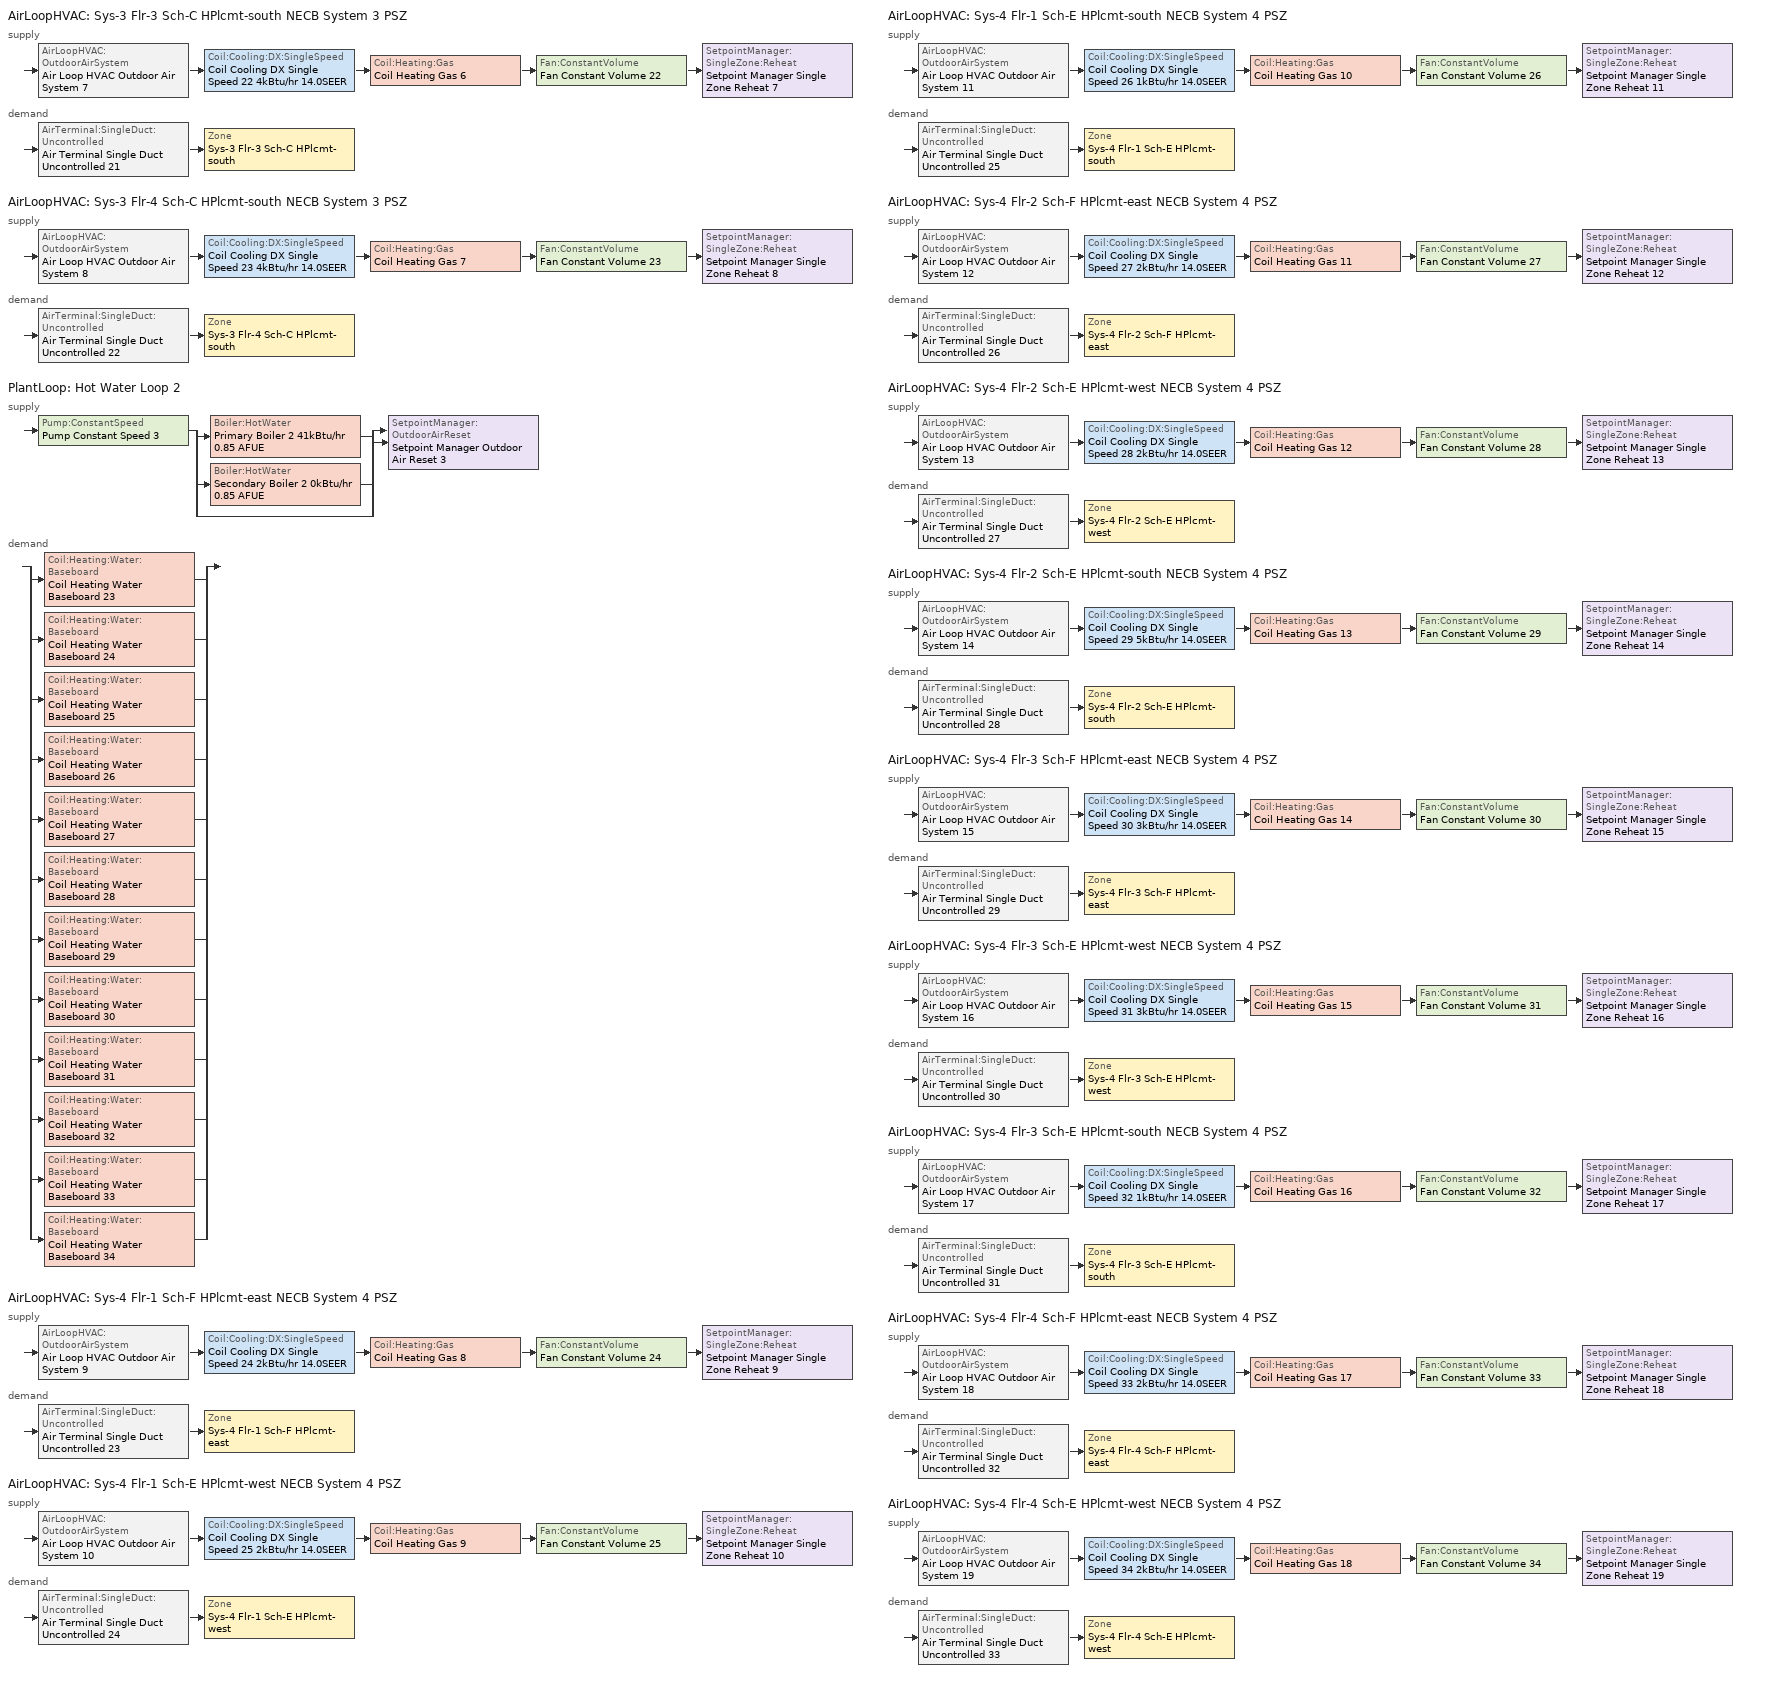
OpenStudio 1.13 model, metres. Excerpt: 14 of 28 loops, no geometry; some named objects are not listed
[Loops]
AirLoopHVAC 'Sys-3 Flr-3 Sch-C HPlcmt-south NECB System 3 PSZ'
 supply: AirLoopHVAC:OutdoorAirSystem 'Air Loop HVAC Outdoor Air System 7' > Coil:Cooling:DX:SingleSpeed 'Coil Cooling DX Single Speed 22 4kBtu/hr 14.0SEER' > Coil:Heating:Gas 'Coil Heating Gas 6' > Fan:ConstantVolume 'Fan Constant Volume 22' > SetpointManager:SingleZone:Reheat 'Setpoint Manager Single Zone Reheat 7'
 demand: AirTerminal:SingleDuct:Uncontrolled 'Air Terminal Single Duct Uncontrolled 21' > Zone 'Sys-3 Flr-3 Sch-C HPlcmt-south'
AirLoopHVAC 'Sys-3 Flr-4 Sch-C HPlcmt-south NECB System 3 PSZ'
 supply: AirLoopHVAC:OutdoorAirSystem 'Air Loop HVAC Outdoor Air System 8' > Coil:Cooling:DX:SingleSpeed 'Coil Cooling DX Single Speed 23 4kBtu/hr 14.0SEER' > Coil:Heating:Gas 'Coil Heating Gas 7' > Fan:ConstantVolume 'Fan Constant Volume 23' > SetpointManager:SingleZone:Reheat 'Setpoint Manager Single Zone Reheat 8'
 demand: AirTerminal:SingleDuct:Uncontrolled 'Air Terminal Single Duct Uncontrolled 22' > Zone 'Sys-3 Flr-4 Sch-C HPlcmt-south'
PlantLoop 'Hot Water Loop 2'
 supply: Pump:ConstantSpeed 'Pump Constant Speed 3' > split
  | Boiler:HotWater 'Primary Boiler 2 41kBtu/hr 0.85 AFUE'
  | Boiler:HotWater 'Secondary Boiler 2 0kBtu/hr 0.85 AFUE'
  | bypass
  join > SetpointManager:OutdoorAirReset 'Setpoint Manager Outdoor Air Reset 3'
 demand: split
  | Coil:Heating:Water:Baseboard 'Coil Heating Water Baseboard 23'
  | Coil:Heating:Water:Baseboard 'Coil Heating Water Baseboard 24'
  | Coil:Heating:Water:Baseboard 'Coil Heating Water Baseboard 25'
  | Coil:Heating:Water:Baseboard 'Coil Heating Water Baseboard 26'
  | Coil:Heating:Water:Baseboard 'Coil Heating Water Baseboard 27'
  | Coil:Heating:Water:Baseboard 'Coil Heating Water Baseboard 28'
  | Coil:Heating:Water:Baseboard 'Coil Heating Water Baseboard 29'
  | Coil:Heating:Water:Baseboard 'Coil Heating Water Baseboard 30'
  | Coil:Heating:Water:Baseboard 'Coil Heating Water Baseboard 31'
  | Coil:Heating:Water:Baseboard 'Coil Heating Water Baseboard 32'
  | Coil:Heating:Water:Baseboard 'Coil Heating Water Baseboard 33'
  | Coil:Heating:Water:Baseboard 'Coil Heating Water Baseboard 34'
AirLoopHVAC 'Sys-4 Flr-1 Sch-F HPlcmt-east NECB System 4 PSZ'
 supply: AirLoopHVAC:OutdoorAirSystem 'Air Loop HVAC Outdoor Air System 9' > Coil:Cooling:DX:SingleSpeed 'Coil Cooling DX Single Speed 24 2kBtu/hr 14.0SEER' > Coil:Heating:Gas 'Coil Heating Gas 8' > Fan:ConstantVolume 'Fan Constant Volume 24' > SetpointManager:SingleZone:Reheat 'Setpoint Manager Single Zone Reheat 9'
 demand: AirTerminal:SingleDuct:Uncontrolled 'Air Terminal Single Duct Uncontrolled 23' > Zone 'Sys-4 Flr-1 Sch-F HPlcmt-east'
AirLoopHVAC 'Sys-4 Flr-1 Sch-E HPlcmt-west NECB System 4 PSZ'
 supply: AirLoopHVAC:OutdoorAirSystem 'Air Loop HVAC Outdoor Air System 10' > Coil:Cooling:DX:SingleSpeed 'Coil Cooling DX Single Speed 25 2kBtu/hr 14.0SEER' > Coil:Heating:Gas 'Coil Heating Gas 9' > Fan:ConstantVolume 'Fan Constant Volume 25' > SetpointManager:SingleZone:Reheat 'Setpoint Manager Single Zone Reheat 10'
 demand: AirTerminal:SingleDuct:Uncontrolled 'Air Terminal Single Duct Uncontrolled 24' > Zone 'Sys-4 Flr-1 Sch-E HPlcmt-west'
AirLoopHVAC 'Sys-4 Flr-1 Sch-E HPlcmt-south NECB System 4 PSZ'
 supply: AirLoopHVAC:OutdoorAirSystem 'Air Loop HVAC Outdoor Air System 11' > Coil:Cooling:DX:SingleSpeed 'Coil Cooling DX Single Speed 26 1kBtu/hr 14.0SEER' > Coil:Heating:Gas 'Coil Heating Gas 10' > Fan:ConstantVolume 'Fan Constant Volume 26' > SetpointManager:SingleZone:Reheat 'Setpoint Manager Single Zone Reheat 11'
 demand: AirTerminal:SingleDuct:Uncontrolled 'Air Terminal Single Duct Uncontrolled 25' > Zone 'Sys-4 Flr-1 Sch-E HPlcmt-south'
AirLoopHVAC 'Sys-4 Flr-2 Sch-F HPlcmt-east NECB System 4 PSZ'
 supply: AirLoopHVAC:OutdoorAirSystem 'Air Loop HVAC Outdoor Air System 12' > Coil:Cooling:DX:SingleSpeed 'Coil Cooling DX Single Speed 27 2kBtu/hr 14.0SEER' > Coil:Heating:Gas 'Coil Heating Gas 11' > Fan:ConstantVolume 'Fan Constant Volume 27' > SetpointManager:SingleZone:Reheat 'Setpoint Manager Single Zone Reheat 12'
 demand: AirTerminal:SingleDuct:Uncontrolled 'Air Terminal Single Duct Uncontrolled 26' > Zone 'Sys-4 Flr-2 Sch-F HPlcmt-east'
AirLoopHVAC 'Sys-4 Flr-2 Sch-E HPlcmt-west NECB System 4 PSZ'
 supply: AirLoopHVAC:OutdoorAirSystem 'Air Loop HVAC Outdoor Air System 13' > Coil:Cooling:DX:SingleSpeed 'Coil Cooling DX Single Speed 28 2kBtu/hr 14.0SEER' > Coil:Heating:Gas 'Coil Heating Gas 12' > Fan:ConstantVolume 'Fan Constant Volume 28' > SetpointManager:SingleZone:Reheat 'Setpoint Manager Single Zone Reheat 13'
 demand: AirTerminal:SingleDuct:Uncontrolled 'Air Terminal Single Duct Uncontrolled 27' > Zone 'Sys-4 Flr-2 Sch-E HPlcmt-west'
AirLoopHVAC 'Sys-4 Flr-2 Sch-E HPlcmt-south NECB System 4 PSZ'
 supply: AirLoopHVAC:OutdoorAirSystem 'Air Loop HVAC Outdoor Air System 14' > Coil:Cooling:DX:SingleSpeed 'Coil Cooling DX Single Speed 29 5kBtu/hr 14.0SEER' > Coil:Heating:Gas 'Coil Heating Gas 13' > Fan:ConstantVolume 'Fan Constant Volume 29' > SetpointManager:SingleZone:Reheat 'Setpoint Manager Single Zone Reheat 14'
 demand: AirTerminal:SingleDuct:Uncontrolled 'Air Terminal Single Duct Uncontrolled 28' > Zone 'Sys-4 Flr-2 Sch-E HPlcmt-south'
AirLoopHVAC 'Sys-4 Flr-3 Sch-F HPlcmt-east NECB System 4 PSZ'
 supply: AirLoopHVAC:OutdoorAirSystem 'Air Loop HVAC Outdoor Air System 15' > Coil:Cooling:DX:SingleSpeed 'Coil Cooling DX Single Speed 30 3kBtu/hr 14.0SEER' > Coil:Heating:Gas 'Coil Heating Gas 14' > Fan:ConstantVolume 'Fan Constant Volume 30' > SetpointManager:SingleZone:Reheat 'Setpoint Manager Single Zone Reheat 15'
 demand: AirTerminal:SingleDuct:Uncontrolled 'Air Terminal Single Duct Uncontrolled 29' > Zone 'Sys-4 Flr-3 Sch-F HPlcmt-east'
AirLoopHVAC 'Sys-4 Flr-3 Sch-E HPlcmt-west NECB System 4 PSZ'
 supply: AirLoopHVAC:OutdoorAirSystem 'Air Loop HVAC Outdoor Air System 16' > Coil:Cooling:DX:SingleSpeed 'Coil Cooling DX Single Speed 31 3kBtu/hr 14.0SEER' > Coil:Heating:Gas 'Coil Heating Gas 15' > Fan:ConstantVolume 'Fan Constant Volume 31' > SetpointManager:SingleZone:Reheat 'Setpoint Manager Single Zone Reheat 16'
 demand: AirTerminal:SingleDuct:Uncontrolled 'Air Terminal Single Duct Uncontrolled 30' > Zone 'Sys-4 Flr-3 Sch-E HPlcmt-west'
AirLoopHVAC 'Sys-4 Flr-3 Sch-E HPlcmt-south NECB System 4 PSZ'
 supply: AirLoopHVAC:OutdoorAirSystem 'Air Loop HVAC Outdoor Air System 17' > Coil:Cooling:DX:SingleSpeed 'Coil Cooling DX Single Speed 32 1kBtu/hr 14.0SEER' > Coil:Heating:Gas 'Coil Heating Gas 16' > Fan:ConstantVolume 'Fan Constant Volume 32' > SetpointManager:SingleZone:Reheat 'Setpoint Manager Single Zone Reheat 17'
 demand: AirTerminal:SingleDuct:Uncontrolled 'Air Terminal Single Duct Uncontrolled 31' > Zone 'Sys-4 Flr-3 Sch-E HPlcmt-south'
AirLoopHVAC 'Sys-4 Flr-4 Sch-F HPlcmt-east NECB System 4 PSZ'
 supply: AirLoopHVAC:OutdoorAirSystem 'Air Loop HVAC Outdoor Air System 18' > Coil:Cooling:DX:SingleSpeed 'Coil Cooling DX Single Speed 33 2kBtu/hr 14.0SEER' > Coil:Heating:Gas 'Coil Heating Gas 17' > Fan:ConstantVolume 'Fan Constant Volume 33' > SetpointManager:SingleZone:Reheat 'Setpoint Manager Single Zone Reheat 18'
 demand: AirTerminal:SingleDuct:Uncontrolled 'Air Terminal Single Duct Uncontrolled 32' > Zone 'Sys-4 Flr-4 Sch-F HPlcmt-east'
AirLoopHVAC 'Sys-4 Flr-4 Sch-E HPlcmt-west NECB System 4 PSZ'
 supply: AirLoopHVAC:OutdoorAirSystem 'Air Loop HVAC Outdoor Air System 19' > Coil:Cooling:DX:SingleSpeed 'Coil Cooling DX Single Speed 34 2kBtu/hr 14.0SEER' > Coil:Heating:Gas 'Coil Heating Gas 18' > Fan:ConstantVolume 'Fan Constant Volume 34' > SetpointManager:SingleZone:Reheat 'Setpoint Manager Single Zone Reheat 19'
 demand: AirTerminal:SingleDuct:Uncontrolled 'Air Terminal Single Duct Uncontrolled 33' > Zone 'Sys-4 Flr-4 Sch-E HPlcmt-west'
[Sizing:Zone] Zone Cooling Design Supply Air Temperature Input Method=SupplyAirTemperature; Zone Cooling Design Supply Air Temperature {C}=13; Zone Cooling Design Supply Air Temperature Difference {deltaC}=11.11; Zone Heating Design Supply Air Temperature Input Method=SupplyAirTemperature; Zone Heating Design Supply Air Temperature {C}=43; Zone Heating Design Supply Air Temperature Difference {deltaC}=11.11; Zone Cooling Design Supply Air Humidity Ratio {kg-H2O/kg-air}=0.0085; Zone Heating Design Supply Air Humidity Ratio {kg-H2O/kg-air}=0.008; Zone Heating Sizing Factor=1.3; Zone Cooling Sizing Factor=1.1; Cooling Design Air Flow Method=DesignDay; Heating Design Air Flow Method=DesignDay; Account for Dedicated Outdoor Air System=No; Dedicated Outdoor Air System Control Strategy=NeutralSupplyAir; Dedicated Outdoor Air Low Setpoint Temperature for Design {C}=autosize; Dedicated Outdoor Air High Setpoint Temperature for Design {C}=autosize
Sys-3 Flr-3 Sch-C HPlcmt-south; Sys-3 Flr-4 Sch-C HPlcmt-south; Sys-4 Flr-1 Sch-F HPlcmt-east; Sys-4 Flr-1 Sch-E HPlcmt-west; Sys-4 Flr-1 Sch-E HPlcmt-south; Sys-4 Flr-2 Sch-F HPlcmt-east; Sys-4 Flr-2 Sch-E HPlcmt-west; Sys-4 Flr-2 Sch-E HPlcmt-south; Sys-4 Flr-3 Sch-F HPlcmt-east; Sys-4 Flr-3 Sch-E HPlcmt-west; Sys-4 Flr-3 Sch-E HPlcmt-south; Sys-4 Flr-4 Sch-F HPlcmt-east; Sys-4 Flr-4 Sch-E HPlcmt-west
[Zone equipment]
Sys-3 Flr-3 Sch-C HPlcmt-south: Air Terminal Single Duct Uncontrolled 21, Zone HVAC Baseboard Convective Water 21
Sys-3 Flr-4 Sch-C HPlcmt-south: Air Terminal Single Duct Uncontrolled 22, Zone HVAC Baseboard Convective Water 22
Sys-4 Flr-1 Sch-F HPlcmt-east: Air Terminal Single Duct Uncontrolled 23, Zone HVAC Baseboard Convective Water 23
Sys-4 Flr-1 Sch-E HPlcmt-west: Air Terminal Single Duct Uncontrolled 24, Zone HVAC Baseboard Convective Water 24
Sys-4 Flr-1 Sch-E HPlcmt-south: Air Terminal Single Duct Uncontrolled 25, Zone HVAC Baseboard Convective Water 25
Sys-4 Flr-2 Sch-F HPlcmt-east: Air Terminal Single Duct Uncontrolled 26, Zone HVAC Baseboard Convective Water 26
Sys-4 Flr-2 Sch-E HPlcmt-west: Air Terminal Single Duct Uncontrolled 27, Zone HVAC Baseboard Convective Water 27
Sys-4 Flr-2 Sch-E HPlcmt-south: Air Terminal Single Duct Uncontrolled 28, Zone HVAC Baseboard Convective Water 28
Sys-4 Flr-3 Sch-F HPlcmt-east: Air Terminal Single Duct Uncontrolled 29, Zone HVAC Baseboard Convective Water 29
Sys-4 Flr-3 Sch-E HPlcmt-west: Air Terminal Single Duct Uncontrolled 30, Zone HVAC Baseboard Convective Water 30
Sys-4 Flr-3 Sch-E HPlcmt-south: Air Terminal Single Duct Uncontrolled 31, Zone HVAC Baseboard Convective Water 31
Sys-4 Flr-4 Sch-F HPlcmt-east: Air Terminal Single Duct Uncontrolled 32, Zone HVAC Baseboard Convective Water 32
Sys-4 Flr-4 Sch-E HPlcmt-west: Air Terminal Single Duct Uncontrolled 33, Zone HVAC Baseboard Convective Water 33
[PlantLoop]
Hot Water Loop 2: Fluid Type=Water; Plant Loop Volume {m3}=Autocalculate; Load Distribution Scheme=Optimal
[Sizing:Plant]
Hot Water Loop 2: Loop Type=Heating; Design Loop Exit Temperature {C}=82; Loop Design Temperature Difference {deltaC}=16; Sizing Option=NonCoincident; Zone Timesteps in Averaging Window=1; Coincident Sizing Factor Mode=None
[Pump:ConstantSpeed]
Pump Constant Speed 3: Rated Flow Rate {m3/s}=autosize; Rated Pump Head {Pa}=179352; Rated Power Consumption {W}=autosize; Motor Efficiency=0.7; Fraction of Motor Inefficiencies to Fluid Stream=0; Pump Control Type=Intermittent
[Boiler:HotWater] Fuel Type=NaturalGas; Nominal Thermal Efficiency=0.85; Water Outlet Upper Temperature Limit {C}=99; Boiler Flow Mode=ConstantFlow; Parasitic Electric Load {W}=0; Sizing Factor=1
Name | Nominal Capacity {W} | Normalized Boiler Efficiency Curve
Primary Boiler 2 41kBtu/hr 0.85 AFUE | 12035 | BOILER-EFFFPLR-NECB2011 2
Secondary Boiler 2 0kBtu/hr 0.85 AFUE | 0.001 | BOILER-EFFFPLR-NECB2011 6
[SetpointManager:OutdoorAirReset]
Setpoint Manager Outdoor Air Reset 3: Control Variable=Temperature; Setpoint at Outdoor Low Temperature {C}=82; Outdoor Low Temperature {C}=-16; Setpoint at Outdoor High Temperature {C}=60; Outdoor High Temperature {C}=0
[AirLoopHVAC] Availability Schedule=Always On Discrete; Design Supply Air Flow Rate {m3/s}=AutoSize
Sys-3 Flr-3 Sch-C HPlcmt-south NECB System 3 PSZ; Sys-3 Flr-4 Sch-C HPlcmt-south NECB System 3 PSZ; Sys-4 Flr-1 Sch-F HPlcmt-east NECB System 4 PSZ; Sys-4 Flr-1 Sch-E HPlcmt-west NECB System 4 PSZ; Sys-4 Flr-1 Sch-E HPlcmt-south NECB System 4 PSZ; Sys-4 Flr-2 Sch-F HPlcmt-east NECB System 4 PSZ; Sys-4 Flr-2 Sch-E HPlcmt-west NECB System 4 PSZ; Sys-4 Flr-2 Sch-E HPlcmt-south NECB System 4 PSZ; Sys-4 Flr-3 Sch-F HPlcmt-east NECB System 4 PSZ; Sys-4 Flr-3 Sch-E HPlcmt-west NECB System 4 PSZ; Sys-4 Flr-3 Sch-E HPlcmt-south NECB System 4 PSZ; Sys-4 Flr-4 Sch-F HPlcmt-east NECB System 4 PSZ; Sys-4 Flr-4 Sch-E HPlcmt-west NECB System 4 PSZ
[Sizing:System] Type of Load to Size On=Sensible; Design Outdoor Air Flow Rate {m3/s}=Autosize; Minimum System Air Flow Ratio=1; Preheat Design Temperature {C}=7; Preheat Design Humidity Ratio {kg-H2O/kg-Air}=0.008; Precool Design Temperature {C}=13; Precool Design Humidity Ratio {kg-H2O/kg-Air}=0.008; Central Cooling Design Supply Air Temperature {C}=13; Central Heating Design Supply Air Temperature {C}=43; Sizing Option=NonCoincident; 100% Outdoor Air in Cooling=No; 100% Outdoor Air in Heating=No; Central Cooling Design Supply Air Humidity Ratio {kg-H2O/kg-Air}=0.0085; Central Heating Design Supply Air Humidity Ratio {kg-H2O/kg-Air}=0.008; Cooling Design Air Flow Method=DesignDay; Cooling Design Air Flow Rate {m3/s}=0; Heating Design Air Flow Method=DesignDay; Heating Design Air Flow Rate {m3/s}=0; System Outdoor Air Method=ZoneSum; Zone Maximum Outdoor Air Fraction=1; Cooling Supply Air Flow Rate Per Floor Area {m3/s-m2}=0.00996765; Cooling Fraction of Autosized Cooling Supply Air Flow Rate=1; Cooling Supply Air Flow Rate Per Unit Cooling Capacity {m3/s-W}=3.94755e-05; Heating Supply Air Flow Rate Per Floor Area {m3/s-m2}=0.00996765; Heating Fraction of Autosized Heating Supply Air Flow Rate=1; Heating Fraction of Autosized Cooling Supply Air Flow Rate=1; Heating Supply Air Flow Rate Per Unit Heating Capacity {m3/s-W}=3.15882e-05; Cooling Design Capacity Method=CoolingDesignCapacity; Cooling Design Capacity {W}=autosize; Cooling Design Capacity Per Floor Area {W/m2}=234.7; Fraction of Autosized Cooling Design Capacity=1; Heating Design Capacity Method=HeatingDesignCapacity; Heating Design Capacity {W}=autosize; Heating Design Capacity Per Floor Area {W/m2}=157; Fraction of Autosized Heating Design Capacity=1; Central Cooling Capacity Control Method=OnOff
Sys-3 Flr-3 Sch-C HPlcmt-south NECB System 3 PSZ; Sys-3 Flr-4 Sch-C HPlcmt-south NECB System 3 PSZ; Sys-4 Flr-1 Sch-F HPlcmt-east NECB System 4 PSZ; Sys-4 Flr-1 Sch-E HPlcmt-west NECB System 4 PSZ; Sys-4 Flr-1 Sch-E HPlcmt-south NECB System 4 PSZ; Sys-4 Flr-2 Sch-F HPlcmt-east NECB System 4 PSZ; Sys-4 Flr-2 Sch-E HPlcmt-west NECB System 4 PSZ; Sys-4 Flr-2 Sch-E HPlcmt-south NECB System 4 PSZ; Sys-4 Flr-3 Sch-F HPlcmt-east NECB System 4 PSZ; Sys-4 Flr-3 Sch-E HPlcmt-west NECB System 4 PSZ; Sys-4 Flr-3 Sch-E HPlcmt-south NECB System 4 PSZ; Sys-4 Flr-4 Sch-F HPlcmt-east NECB System 4 PSZ; Sys-4 Flr-4 Sch-E HPlcmt-west NECB System 4 PSZ
[Fan:ConstantVolume] Availability Schedule=Always On Discrete; Fan Efficiency=0.39975; Pressure Rise {Pa}=640; Maximum Flow Rate {m3/s}=AutoSize; Motor Efficiency=0.615
Fan Constant Volume 22; Fan Constant Volume 23; Fan Constant Volume 24; Fan Constant Volume 25; Fan Constant Volume 26; Fan Constant Volume 27; Fan Constant Volume 28; Fan Constant Volume 29; Fan Constant Volume 30; Fan Constant Volume 31; Fan Constant Volume 32; Fan Constant Volume 33; Fan Constant Volume 34
[Coil:Cooling:DX:SingleSpeed] Availability Schedule=Always On Discrete; Rated Total Cooling Capacity {W}=autosize; Rated Sensible Heat Ratio=autosize; Rated COP {W/W}=3.8248; Rated Air Flow Rate {m3/s}=autosize; Rated Evaporator Fan Power Per Volume Flow Rate {W/(m3/s)}=773.3; Condenser Type=AirCooled; Evaporative Condenser Effectiveness=0; Evaporative Condenser Air Flow Rate {m3/s}=Autosize; Evaporative Condenser Pump Rated Power Consumption {W}=Autosize; Crankcase Heater Capacity {W}=0; Maximum Outdoor Dry-Bulb Temperature for Crankcase Heater Operation {C}=0; Basin Heater Capacity {W/K}=0; Basin Heater Setpoint Temperature {C}=10
Name | Total Cooling Capacity Function of Temperature Curve | Total Cooling Capacity Function of Flow Fraction Curve | Energy Input Ratio Function of Temperature Curve | Energy Input Ratio Function of Flow Fraction Curve | Part Load Fraction Correlation Curve
Coil Cooling DX Single Speed 22 4kBtu/hr 14.0SEER | DXCOOL-NECB2011-REF-CAPFT 14 | DXCOOL-NECB2011-REF-CAPFFLOW 14 | DXCOOL-NECB2011-REF-COOLEIRFT 14 | DXCOOL-NECB2011-REF-COOLEIRFFLOW 14 | DXCOOL-NECB2011-REF-COOLPLFFPLR 14
Coil Cooling DX Single Speed 23 4kBtu/hr 14.0SEER | DXCOOL-NECB2011-REF-CAPFT 15 | DXCOOL-NECB2011-REF-CAPFFLOW 15 | DXCOOL-NECB2011-REF-COOLEIRFT 15 | DXCOOL-NECB2011-REF-COOLEIRFFLOW 15 | DXCOOL-NECB2011-REF-COOLPLFFPLR 15
Coil Cooling DX Single Speed 24 2kBtu/hr 14.0SEER | DXCOOL-NECB2011-REF-CAPFT 16 | DXCOOL-NECB2011-REF-CAPFFLOW 16 | DXCOOL-NECB2011-REF-COOLEIRFT 16 | DXCOOL-NECB2011-REF-COOLEIRFFLOW 16 | DXCOOL-NECB2011-REF-COOLPLFFPLR 16
Coil Cooling DX Single Speed 25 2kBtu/hr 14.0SEER | DXCOOL-NECB2011-REF-CAPFT 17 | DXCOOL-NECB2011-REF-CAPFFLOW 17 | DXCOOL-NECB2011-REF-COOLEIRFT 17 | DXCOOL-NECB2011-REF-COOLEIRFFLOW 17 | DXCOOL-NECB2011-REF-COOLPLFFPLR 17
Coil Cooling DX Single Speed 26 1kBtu/hr 14.0SEER | DXCOOL-NECB2011-REF-CAPFT 18 | DXCOOL-NECB2011-REF-CAPFFLOW 18 | DXCOOL-NECB2011-REF-COOLEIRFT 18 | DXCOOL-NECB2011-REF-COOLEIRFFLOW 18 | DXCOOL-NECB2011-REF-COOLPLFFPLR 18
Coil Cooling DX Single Speed 27 2kBtu/hr 14.0SEER | DXCOOL-NECB2011-REF-CAPFT 19 | DXCOOL-NECB2011-REF-CAPFFLOW 19 | DXCOOL-NECB2011-REF-COOLEIRFT 19 | DXCOOL-NECB2011-REF-COOLEIRFFLOW 19 | DXCOOL-NECB2011-REF-COOLPLFFPLR 19
Coil Cooling DX Single Speed 28 2kBtu/hr 14.0SEER | DXCOOL-NECB2011-REF-CAPFT 20 | DXCOOL-NECB2011-REF-CAPFFLOW 20 | DXCOOL-NECB2011-REF-COOLEIRFT 20 | DXCOOL-NECB2011-REF-COOLEIRFFLOW 20 | DXCOOL-NECB2011-REF-COOLPLFFPLR 20
Coil Cooling DX Single Speed 29 5kBtu/hr 14.0SEER | DXCOOL-NECB2011-REF-CAPFT 21 | DXCOOL-NECB2011-REF-CAPFFLOW 21 | DXCOOL-NECB2011-REF-COOLEIRFT 21 | DXCOOL-NECB2011-REF-COOLEIRFFLOW 21 | DXCOOL-NECB2011-REF-COOLPLFFPLR 21
Coil Cooling DX Single Speed 30 3kBtu/hr 14.0SEER | DXCOOL-NECB2011-REF-CAPFT 23 | DXCOOL-NECB2011-REF-CAPFFLOW 23 | DXCOOL-NECB2011-REF-COOLEIRFT 23 | DXCOOL-NECB2011-REF-COOLEIRFFLOW 23 | DXCOOL-NECB2011-REF-COOLPLFFPLR 23
Coil Cooling DX Single Speed 31 3kBtu/hr 14.0SEER | DXCOOL-NECB2011-REF-CAPFT 24 | DXCOOL-NECB2011-REF-CAPFFLOW 24 | DXCOOL-NECB2011-REF-COOLEIRFT 24 | DXCOOL-NECB2011-REF-COOLEIRFFLOW 24 | DXCOOL-NECB2011-REF-COOLPLFFPLR 24
Coil Cooling DX Single Speed 32 1kBtu/hr 14.0SEER | DXCOOL-NECB2011-REF-CAPFT 25 | DXCOOL-NECB2011-REF-CAPFFLOW 25 | DXCOOL-NECB2011-REF-COOLEIRFT 25 | DXCOOL-NECB2011-REF-COOLEIRFFLOW 25 | DXCOOL-NECB2011-REF-COOLPLFFPLR 25
Coil Cooling DX Single Speed 33 2kBtu/hr 14.0SEER | DXCOOL-NECB2011-REF-CAPFT 26 | DXCOOL-NECB2011-REF-CAPFFLOW 26 | DXCOOL-NECB2011-REF-COOLEIRFT 26 | DXCOOL-NECB2011-REF-COOLEIRFFLOW 26 | DXCOOL-NECB2011-REF-COOLPLFFPLR 26
Coil Cooling DX Single Speed 34 2kBtu/hr 14.0SEER | DXCOOL-NECB2011-REF-CAPFT 27 | DXCOOL-NECB2011-REF-CAPFFLOW 27 | DXCOOL-NECB2011-REF-COOLEIRFT 27 | DXCOOL-NECB2011-REF-COOLEIRFFLOW 27 | DXCOOL-NECB2011-REF-COOLPLFFPLR 27
[Controller:OutdoorAir] Minimum Outdoor Air Flow Rate {m3/s}=Autosize; Maximum Outdoor Air Flow Rate {m3/s}=Autosize; Economizer Control Type=NoEconomizer; Economizer Control Action Type=ModulateFlow; Economizer Maximum Limit Dry-Bulb Temperature {C}=28; Economizer Maximum Limit Enthalpy {J/kg}=64000; Economizer Minimum Limit Dry-Bulb Temperature {C}=-100; Lockout Type=NoLockout; Minimum Limit Type=FixedMinimum; Minimum Outdoor Air Schedule=Always On Discrete; High Humidity Control=No; Heat Recovery Bypass Control Type=BypassWhenWithinEconomizerLimits
Name | Controller Mechanical Ventilation
Controller Outdoor Air 7 | Controller Mechanical Ventilation 7
Controller Outdoor Air 8 | Controller Mechanical Ventilation 8
Controller Outdoor Air 9 | Controller Mechanical Ventilation 9
Controller Outdoor Air 10 | Controller Mechanical Ventilation 10
Controller Outdoor Air 11 | Controller Mechanical Ventilation 11
Controller Outdoor Air 12 | Controller Mechanical Ventilation 12
Controller Outdoor Air 13 | Controller Mechanical Ventilation 13
Controller Outdoor Air 14 | Controller Mechanical Ventilation 14
Controller Outdoor Air 15 | Controller Mechanical Ventilation 15
Controller Outdoor Air 16 | Controller Mechanical Ventilation 16
Controller Outdoor Air 17 | Controller Mechanical Ventilation 17
Controller Outdoor Air 18 | Controller Mechanical Ventilation 18
Controller Outdoor Air 19 | Controller Mechanical Ventilation 19
[Controller:MechanicalVentilation] Availability Schedule=Always On Discrete; System Outdoor Air Method=ZoneSum
Controller Mechanical Ventilation 7; Controller Mechanical Ventilation 8; Controller Mechanical Ventilation 9; Controller Mechanical Ventilation 10; Controller Mechanical Ventilation 11; Controller Mechanical Ventilation 12; Controller Mechanical Ventilation 13; Controller Mechanical Ventilation 14; Controller Mechanical Ventilation 15; Controller Mechanical Ventilation 16; Controller Mechanical Ventilation 17; Controller Mechanical Ventilation 18; Controller Mechanical Ventilation 19
[AirLoopHVAC:OutdoorAirSystem]
Name | Controller
Air Loop HVAC Outdoor Air System 7 | Controller Outdoor Air 7
Air Loop HVAC Outdoor Air System 8 | Controller Outdoor Air 8
Air Loop HVAC Outdoor Air System 9 | Controller Outdoor Air 9
Air Loop HVAC Outdoor Air System 10 | Controller Outdoor Air 10
Air Loop HVAC Outdoor Air System 11 | Controller Outdoor Air 11
Air Loop HVAC Outdoor Air System 12 | Controller Outdoor Air 12
Air Loop HVAC Outdoor Air System 13 | Controller Outdoor Air 13
Air Loop HVAC Outdoor Air System 14 | Controller Outdoor Air 14
Air Loop HVAC Outdoor Air System 15 | Controller Outdoor Air 15
Air Loop HVAC Outdoor Air System 16 | Controller Outdoor Air 16
Air Loop HVAC Outdoor Air System 17 | Controller Outdoor Air 17
Air Loop HVAC Outdoor Air System 18 | Controller Outdoor Air 18
Air Loop HVAC Outdoor Air System 19 | Controller Outdoor Air 19
[SetpointManager:SingleZone:Reheat]
Name | Minimum Supply Air Temperature {C} | Maximum Supply Air Temperature {C} | Control Zone
Setpoint Manager Single Zone Reheat 7 | 12.8 | 13 | Sys-3 Flr-3 Sch-C HPlcmt-south
Setpoint Manager Single Zone Reheat 8 | 12.8 | 13 | Sys-3 Flr-4 Sch-C HPlcmt-south
Setpoint Manager Single Zone Reheat 9 | 13 | 99 | Sys-4 Flr-1 Sch-F HPlcmt-east
Setpoint Manager Single Zone Reheat 10 | 13 | 99 | Sys-4 Flr-1 Sch-E HPlcmt-west
Setpoint Manager Single Zone Reheat 11 | 13 | 99 | Sys-4 Flr-1 Sch-E HPlcmt-south
Setpoint Manager Single Zone Reheat 12 | 13 | 99 | Sys-4 Flr-2 Sch-F HPlcmt-east
Setpoint Manager Single Zone Reheat 13 | 13 | 99 | Sys-4 Flr-2 Sch-E HPlcmt-west
Setpoint Manager Single Zone Reheat 14 | 13 | 99 | Sys-4 Flr-2 Sch-E HPlcmt-south
Setpoint Manager Single Zone Reheat 15 | 13 | 99 | Sys-4 Flr-3 Sch-F HPlcmt-east
Setpoint Manager Single Zone Reheat 16 | 13 | 99 | Sys-4 Flr-3 Sch-E HPlcmt-west
Setpoint Manager Single Zone Reheat 17 | 13 | 99 | Sys-4 Flr-3 Sch-E HPlcmt-south
Setpoint Manager Single Zone Reheat 18 | 13 | 99 | Sys-4 Flr-4 Sch-F HPlcmt-east
Setpoint Manager Single Zone Reheat 19 | 13 | 99 | Sys-4 Flr-4 Sch-E HPlcmt-west
[Coil:Heating:Water:Baseboard] Heating Design Capacity Method=HeatingDesignCapacity; Heating Design Capacity {W}=autosize; Heating Design Capacity Per Floor Area {W/m2}=0; Fraction of Autosized Heating Design Capacity=0.8
Coil Heating Water Baseboard 23; Coil Heating Water Baseboard 24; Coil Heating Water Baseboard 25; Coil Heating Water Baseboard 26; Coil Heating Water Baseboard 27; Coil Heating Water Baseboard 28; Coil Heating Water Baseboard 29; Coil Heating Water Baseboard 30; Coil Heating Water Baseboard 31; Coil Heating Water Baseboard 32; Coil Heating Water Baseboard 33; Coil Heating Water Baseboard 34
[ZoneHVAC:Baseboard:Convective:Water] Availability Schedule=Always On Discrete
Name | Heating Coil
Zone HVAC Baseboard Convective Water 23 | Coil Heating Water Baseboard 23
Zone HVAC Baseboard Convective Water 24 | Coil Heating Water Baseboard 24
Zone HVAC Baseboard Convective Water 25 | Coil Heating Water Baseboard 25
Zone HVAC Baseboard Convective Water 26 | Coil Heating Water Baseboard 26
Zone HVAC Baseboard Convective Water 27 | Coil Heating Water Baseboard 27
Zone HVAC Baseboard Convective Water 28 | Coil Heating Water Baseboard 28
Zone HVAC Baseboard Convective Water 29 | Coil Heating Water Baseboard 29
Zone HVAC Baseboard Convective Water 30 | Coil Heating Water Baseboard 30
Zone HVAC Baseboard Convective Water 31 | Coil Heating Water Baseboard 31
Zone HVAC Baseboard Convective Water 32 | Coil Heating Water Baseboard 32
Zone HVAC Baseboard Convective Water 33 | Coil Heating Water Baseboard 33
Zone HVAC Baseboard Convective Water 34 | Coil Heating Water Baseboard 34
[AirTerminal:SingleDuct:Uncontrolled] Availability Schedule=Always On Discrete; Maximum Air Flow Rate {m3/s}=AutoSize
Air Terminal Single Duct Uncontrolled 21; Air Terminal Single Duct Uncontrolled 22; Air Terminal Single Duct Uncontrolled 23; Air Terminal Single Duct Uncontrolled 24; Air Terminal Single Duct Uncontrolled 25; Air Terminal Single Duct Uncontrolled 26; Air Terminal Single Duct Uncontrolled 27; Air Terminal Single Duct Uncontrolled 28; Air Terminal Single Duct Uncontrolled 29; Air Terminal Single Duct Uncontrolled 30; Air Terminal Single Duct Uncontrolled 31; Air Terminal Single Duct Uncontrolled 32; Air Terminal Single Duct Uncontrolled 33
[Coil:Heating:Gas] Availability Schedule=Always On Discrete; Gas Burner Efficiency=0.8; Nominal Capacity {W}=AutoSize; Parasitic Electric Load {W}=0; Parasitic Gas Load {W}=0
Coil Heating Gas 6; Coil Heating Gas 7; Coil Heating Gas 8; Coil Heating Gas 9; Coil Heating Gas 10; Coil Heating Gas 11; Coil Heating Gas 12; Coil Heating Gas 13; Coil Heating Gas 14; Coil Heating Gas 15; Coil Heating Gas 16; Coil Heating Gas 17; Coil Heating Gas 18
[Schedule:Constant]
Always On Discrete: Value=1
[Curve:Biquadratic] Minimum Value of x=13; Maximum Value of x=24; Minimum Value of y=24; Maximum Value of y=46
Name | Coefficient1 Constant | Coefficient2 x | Coefficient3 x**2 | Coefficient4 y | Coefficient5 y**2 | Coefficient6 x*y
DXCOOL-NECB2011-REF-CAPFT 14; DXCOOL-NECB2011-REF-CAPFT 15; DXCOOL-NECB2011-REF-CAPFT 16; DXCOOL-NECB2011-REF-CAPFT 17; DXCOOL-NECB2011-REF-CAPFT 18; DXCOOL-NECB2011-REF-CAPFT 19; DXCOOL-NECB2011-REF-CAPFT 20; DXCOOL-NECB2011-REF-CAPFT 21; DXCOOL-NECB2011-REF-CAPFT 23; DXCOOL-NECB2011-REF-CAPFT 24; DXCOOL-NECB2011-REF-CAPFT 25; DXCOOL-NECB2011-REF-CAPFT 26; DXCOOL-NECB2011-REF-CAPFT 27 | 0.867905 | 0.0142459 | 0.00055436 | -0.0075575 | 3.3e-05 | -0.0001918
DXCOOL-NECB2011-REF-COOLEIRFT 14; DXCOOL-NECB2011-REF-COOLEIRFT 15; DXCOOL-NECB2011-REF-COOLEIRFT 16; DXCOOL-NECB2011-REF-COOLEIRFT 17; DXCOOL-NECB2011-REF-COOLEIRFT 18; DXCOOL-NECB2011-REF-COOLEIRFT 19; DXCOOL-NECB2011-REF-COOLEIRFT 20; DXCOOL-NECB2011-REF-COOLEIRFT 21; DXCOOL-NECB2011-REF-COOLEIRFT 23; DXCOOL-NECB2011-REF-COOLEIRFT 24; DXCOOL-NECB2011-REF-COOLEIRFT 25; DXCOOL-NECB2011-REF-COOLEIRFT 26; DXCOOL-NECB2011-REF-COOLEIRFT 27 | 0.116936 | 0.0284933 | -0.0004112 | 0.0214108 | 0.00016103 | -0.0006791
[Curve:Quadratic] Coefficient1 Constant=1; Coefficient2 x=0; Coefficient3 x**2=0; Minimum Value of x=0; Maximum Value of x=1
DXCOOL-NECB2011-REF-CAPFFLOW 14; DXCOOL-NECB2011-REF-COOLEIRFFLOW 14; DXCOOL-NECB2011-REF-CAPFFLOW 15; DXCOOL-NECB2011-REF-COOLEIRFFLOW 15; DXCOOL-NECB2011-REF-CAPFFLOW 16; DXCOOL-NECB2011-REF-COOLEIRFFLOW 16; DXCOOL-NECB2011-REF-CAPFFLOW 17; DXCOOL-NECB2011-REF-COOLEIRFFLOW 17; DXCOOL-NECB2011-REF-CAPFFLOW 18; DXCOOL-NECB2011-REF-COOLEIRFFLOW 18; DXCOOL-NECB2011-REF-CAPFFLOW 19; DXCOOL-NECB2011-REF-COOLEIRFFLOW 19; DXCOOL-NECB2011-REF-CAPFFLOW 20; DXCOOL-NECB2011-REF-COOLEIRFFLOW 20; DXCOOL-NECB2011-REF-CAPFFLOW 21; DXCOOL-NECB2011-REF-COOLEIRFFLOW 21; DXCOOL-NECB2011-REF-CAPFFLOW 23; DXCOOL-NECB2011-REF-COOLEIRFFLOW 23; DXCOOL-NECB2011-REF-CAPFFLOW 24; DXCOOL-NECB2011-REF-COOLEIRFFLOW 24; DXCOOL-NECB2011-REF-CAPFFLOW 25; DXCOOL-NECB2011-REF-COOLEIRFFLOW 25; DXCOOL-NECB2011-REF-CAPFFLOW 26; DXCOOL-NECB2011-REF-COOLEIRFFLOW 26; DXCOOL-NECB2011-REF-CAPFFLOW 27; DXCOOL-NECB2011-REF-COOLEIRFFLOW 27
[Curve:Cubic] Maximum Value of x=1
Name | Coefficient1 Constant | Coefficient2 x | Coefficient3 x**2 | Coefficient4 x**3 | Minimum Value of x
DXCOOL-NECB2011-REF-COOLPLFFPLR 14; DXCOOL-NECB2011-REF-COOLPLFFPLR 15; DXCOOL-NECB2011-REF-COOLPLFFPLR 16; DXCOOL-NECB2011-REF-COOLPLFFPLR 17; DXCOOL-NECB2011-REF-COOLPLFFPLR 18; DXCOOL-NECB2011-REF-COOLPLFFPLR 19; DXCOOL-NECB2011-REF-COOLPLFFPLR 20; DXCOOL-NECB2011-REF-COOLPLFFPLR 21; DXCOOL-NECB2011-REF-COOLPLFFPLR 23; DXCOOL-NECB2011-REF-COOLPLFFPLR 24; DXCOOL-NECB2011-REF-COOLPLFFPLR 25; DXCOOL-NECB2011-REF-COOLPLFFPLR 26; DXCOOL-NECB2011-REF-COOLPLFFPLR 27 | 0.0277 | 4.9151 | -8.184 | 4.2702 | 0.7
BOILER-EFFFPLR-NECB2011 2; BOILER-EFFFPLR-NECB2011 6 | 0.2901 | 2.6664 | -3.764 | 1.82 | 0
